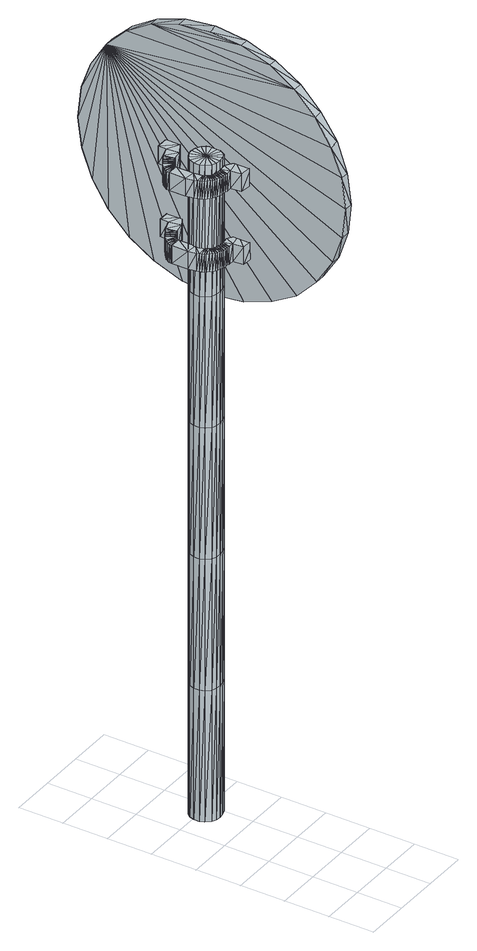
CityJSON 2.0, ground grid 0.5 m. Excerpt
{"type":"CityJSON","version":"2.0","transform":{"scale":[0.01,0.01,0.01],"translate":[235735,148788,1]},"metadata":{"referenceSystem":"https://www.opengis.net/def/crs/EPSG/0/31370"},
"CityObjects":{
"object1":{"type":"GenericCityObject","attributes":{"cluster":21,"mean_distance_to_centroid":0.00703,"new_centroid_x":235734.94,"new_centroid_y":148789.36,"mean_distance_to_camera":6.45,"H1":0,"H2":0,"Z_final":107.85,"cluster2":-1,"proj_x":235738.14,"proj_y":148783.51,"id_line":62596,"bearing_l":61.32,"distance":6.67,"orientation":"left","G_obj":241.32},"geometry":[{"type":"MultiSurface","lod":"2","boundaries":[[[0,1,2]],[[2,1,3]],[[3,1,4]],[[4,1,5]],[[5,1,6]],[[1,7,6]],[[1,8,7]],[[1,9,8]],[[1,10,9]],[[1,11,10]],[[1,12,11]],[[1,13,12]],[[1,14,13]],[[15,14,1]],[[16,15,1]],[[17,16,1]],[[18,17,1]],[[0,18,1]],[[19,20,0]],[[19,0,2]],[[21,19,2]],[[21,2,3]],[[21,3,22]],[[22,3,4]],[[22,4,23]],[[23,4,5]],[[23,5,24]],[[24,5,6]],[[24,6,25]],[[25,6,7]],[[25,7,26]],[[26,7,8]],[[26,8,27]],[[8,9,27]],[[27,9,28]],[[9,10,28]],[[10,29,28]],[[10,11,29]],[[11,30,29]],[[11,12,30]],[[30,12,31]],[[31,12,13]],[[31,13,32]],[[32,13,14]],[[32,14,33]],[[33,14,15]],[[33,15,34]],[[34,15,16]],[[34,16,35]],[[35,16,17]],[[36,35,17]],[[18,36,17]],[[20,36,18]],[[20,18,0]],[[37,38,20]],[[37,20,19]],[[39,37,19]],[[21,39,19]],[[39,21,40]],[[40,21,22]],[[40,22,41]],[[41,22,23]],[[41,23,42]],[[42,23,24]],[[42,24,43]],[[43,24,25]],[[43,25,44]],[[44,25,26]],[[26,45,44]],[[26,27,45]],[[27,46,45]],[[27,28,46]],[[28,47,46]],[[28,29,47]],[[47,29,48]],[[29,30,48]],[[48,30,49]],[[49,30,31]],[[49,31,50]],[[50,31,32]],[[50,32,51]],[[51,32,33]],[[51,33,52]],[[52,33,34]],[[52,34,53]],[[53,34,35]],[[54,53,35]],[[54,35,36]],[[38,54,36]],[[38,36,20]],[[55,56,38]],[[55,38,37]],[[57,55,37]],[[57,37,39]],[[57,39,58]],[[58,39,40]],[[58,40,59]],[[59,40,41]],[[59,41,60]],[[60,41,42]],[[60,42,61]],[[61,42,43]],[[61,43,62]],[[62,43,44]],[[44,63,62]],[[44,45,63]],[[45,64,63]],[[45,46,64]],[[46,65,64]],[[46,47,65]],[[47,66,65]],[[47,48,66]],[[66,48,67]],[[67,48,49]],[[67,49,68]],[[68,49,50]],[[68,50,69]],[[69,50,51]],[[69,51,70]],[[70,51,52]],[[70,52,71]],[[71,52,53]],[[72,71,53]],[[72,53,54]],[[56,72,54]],[[56,54,38]],[[73,74,56]],[[73,56,55]],[[75,73,55]],[[75,55,57]],[[75,57,76]],[[76,57,58]],[[76,58,77]],[[77,58,59]],[[77,59,78]],[[78,59,60]],[[78,60,79]],[[79,60,61]],[[79,61,80]],[[80,61,62]],[[62,81,80]],[[62,63,81]],[[63,82,81]],[[63,64,82]],[[64,83,82]],[[64,65,83]],[[65,84,83]],[[65,66,84]],[[84,66,85]],[[85,66,67]],[[85,67,86]],[[86,67,68]],[[86,68,87]],[[87,68,69]],[[87,69,88]],[[88,69,70]],[[88,70,89]],[[89,70,71]],[[90,89,71]],[[90,71,72]],[[74,90,72]],[[74,72,56]],[[91,92,74]],[[91,74,73]],[[93,91,73]],[[93,73,75]],[[93,75,94]],[[94,75,76]],[[94,76,95]],[[95,76,77]],[[95,77,96]],[[96,77,78]],[[96,78,97]],[[97,78,79]],[[97,79,98]],[[98,79,80]],[[80,99,98]],[[80,81,99]],[[81,100,99]],[[81,82,100]],[[82,101,100]],[[82,83,101]],[[83,102,101]],[[83,84,102]],[[102,84,103]],[[103,84,85]],[[103,85,104]],[[104,85,86]],[[104,86,105]],[[105,86,87]],[[105,87,106]],[[106,87,88]],[[106,88,107]],[[107,88,89]],[[108,107,89]],[[108,89,90]],[[92,108,90]],[[92,90,74]],[[92,91,109]],[[91,93,109]],[[93,94,109]],[[94,95,109]],[[95,96,109]],[[109,96,97]],[[109,97,98]],[[109,98,99]],[[109,99,100]],[[109,100,101]],[[109,101,102]],[[109,102,103]],[[109,103,104]],[[105,109,104]],[[106,109,105]],[[107,109,106]],[[108,109,107]],[[92,109,108]],[[110,111,112]],[[113,112,114]],[[115,112,113]],[[116,112,115]],[[117,112,116]],[[118,112,117]],[[119,112,118]],[[120,112,119]],[[121,112,120]],[[122,112,121]],[[122,123,112]],[[123,110,112]],[[111,124,112]],[[124,125,112]],[[125,126,112]],[[126,127,112]],[[127,128,112]],[[128,129,112]],[[129,130,112]],[[130,131,112]],[[112,131,132]],[[131,133,132]],[[131,134,133]],[[133,134,135]],[[133,135,136]],[[135,137,136]],[[133,136,138]],[[136,139,138]],[[136,137,139]],[[137,140,139]],[[137,135,140]],[[135,141,140]],[[135,134,141]],[[134,142,141]],[[134,131,142]],[[131,143,142]],[[131,130,143]],[[143,130,144]],[[144,130,129]],[[144,129,145]],[[145,129,128]],[[145,128,146]],[[146,127,147]],[[147,127,126]],[[147,126,148]],[[148,126,125]],[[148,125,149]],[[149,125,124]],[[150,149,124]],[[150,124,111]],[[151,150,111]],[[151,111,110]],[[152,151,110]],[[152,110,123]],[[146,128,127]],[[153,123,122]],[[154,153,122]],[[154,122,121]],[[155,154,121]],[[155,121,120]],[[156,155,120]],[[156,120,119]],[[157,156,119]],[[157,119,118]],[[157,118,158]],[[158,118,117]],[[158,117,159]],[[153,152,123]],[[159,117,116]],[[159,116,160]],[[160,116,115]],[[160,115,161]],[[161,115,113]],[[161,113,162]],[[162,113,114]],[[162,114,163]],[[163,114,112]],[[163,112,164]],[[164,112,132]],[[132,165,164]],[[132,133,165]],[[133,138,165]],[[138,139,140]],[[161,162,163]],[[160,161,163]],[[159,160,163]],[[158,159,163]],[[157,158,163]],[[156,157,163]],[[155,156,163]],[[154,155,163]],[[153,154,163]],[[153,163,152]],[[152,163,151]],[[151,163,150]],[[150,163,149]],[[149,163,148]],[[148,163,147]],[[147,163,146]],[[146,163,145]],[[145,163,144]],[[144,163,143]],[[143,163,142]],[[163,164,142]],[[142,164,165]],[[142,165,141]],[[165,140,141]],[[165,138,140]],[[166,167,168]],[[168,167,169]],[[170,168,169]],[[170,169,171]],[[170,171,172]],[[172,171,173]],[[172,173,174]],[[174,173,175]],[[174,175,176]],[[176,175,177]],[[176,177,178]],[[178,177,179]],[[178,179,180]],[[180,179,181]],[[180,181,182]],[[182,181,183]],[[182,183,184]],[[184,183,185]],[[184,185,186]],[[186,185,187]],[[186,187,188]],[[188,187,189]],[[188,189,190]],[[190,189,191]],[[192,190,191]],[[192,191,193]],[[194,192,193]],[[194,193,195]],[[196,194,195]],[[196,195,197]],[[198,196,197]],[[198,197,199]],[[200,198,199]],[[200,199,201]],[[202,200,201]],[[202,201,203]],[[204,202,203]],[[204,203,205]],[[206,204,205]],[[206,205,207]],[[208,206,207]],[[208,207,209]],[[210,208,209]],[[210,209,211]],[[212,210,211]],[[212,211,213]],[[214,212,213]],[[214,213,215]],[[216,214,215]],[[216,215,217]],[[216,217,218]],[[218,217,219]],[[218,219,220]],[[220,219,221]],[[220,221,222]],[[222,221,223]],[[222,223,224]],[[224,223,225]],[[224,225,226]],[[226,225,227]],[[226,227,228]],[[228,227,229]],[[228,229,230]],[[230,229,231]],[[230,231,232]],[[232,231,233]],[[232,233,234]],[[234,233,235]],[[234,235,236]],[[236,235,237]],[[238,236,237]],[[238,237,239]],[[238,239,240]],[[240,239,241]],[[241,242,240]],[[241,243,242]],[[242,243,244]],[[244,243,245]],[[244,245,246]],[[246,245,247]],[[246,247,248]],[[248,247,249]],[[248,249,250]],[[250,249,251]],[[250,251,252]],[[252,251,253]],[[252,253,254]],[[254,253,255]],[[254,255,256]],[[256,255,257]],[[256,257,258]],[[258,257,259]],[[258,259,260]],[[260,259,261]],[[260,261,262]],[[262,261,263]],[[262,263,264]],[[264,263,265]],[[264,265,266]],[[266,265,267]],[[267,268,266]],[[267,269,268]],[[269,270,268]],[[269,271,270]],[[271,272,270]],[[271,273,272]],[[273,274,272]],[[273,275,274]],[[275,276,274]],[[275,277,276]],[[277,278,276]],[[277,279,278]],[[279,280,278]],[[279,281,280]],[[281,282,280]],[[281,283,282]],[[283,284,282]],[[283,285,284]],[[285,286,284]],[[285,287,286]],[[287,288,286]],[[287,289,288]],[[288,289,290]],[[290,289,291]],[[290,291,292]],[[292,291,293]],[[292,293,294]],[[294,293,295]],[[294,295,296]],[[296,295,297]],[[296,297,298]],[[298,297,299]],[[298,299,300]],[[300,299,301]],[[300,301,302]],[[302,301,303]],[[302,303,304]],[[304,303,305]],[[304,305,306]],[[306,305,307]],[[306,307,308]],[[308,307,309]],[[308,309,310]],[[310,309,311]],[[311,166,310]],[[311,167,166]],[[169,167,311]],[[169,311,171]],[[171,311,309]],[[173,171,309]],[[173,309,307]],[[175,173,307]],[[175,307,305]],[[177,175,305]],[[177,305,303]],[[179,177,303]],[[179,303,301]],[[181,179,301]],[[181,301,299]],[[183,181,299]],[[183,299,297]],[[183,297,295]],[[185,183,295]],[[185,295,293]],[[187,185,293]],[[187,293,291]],[[189,187,291]],[[189,291,289]],[[189,289,287]],[[189,287,285]],[[191,189,285]],[[191,285,283]],[[193,191,283]],[[195,193,283]],[[195,283,281]],[[197,195,281]],[[199,197,281]],[[201,199,281]],[[201,281,279]],[[203,201,279]],[[205,203,279]],[[205,279,277]],[[205,277,207]],[[207,277,209]],[[209,277,275]],[[209,275,211]],[[211,275,273]],[[211,273,213]],[[213,273,271]],[[213,271,215]],[[215,271,269]],[[215,269,217]],[[217,269,219]],[[219,269,267]],[[219,267,221]],[[221,267,265]],[[221,265,223]],[[223,265,263]],[[223,263,225]],[[225,263,261]],[[225,261,227]],[[227,261,259]],[[227,259,229]],[[229,259,257]],[[229,257,255]],[[229,255,231]],[[231,255,253]],[[231,253,233]],[[233,253,251]],[[233,251,235]],[[251,249,235]],[[235,249,247]],[[235,247,237]],[[247,245,237]],[[237,245,243]],[[237,243,239]],[[239,243,241]],[[238,240,242]],[[168,310,166]],[[170,310,168]],[[170,308,310]],[[172,308,170]],[[172,306,308]],[[174,306,172]],[[174,304,306]],[[176,304,174]],[[176,302,304]],[[178,302,176]],[[178,300,302]],[[180,300,178]],[[180,298,300]],[[182,298,180]],[[182,296,298]],[[182,294,296]],[[184,294,182]],[[184,292,294]],[[186,292,184]],[[186,290,292]],[[188,290,186]],[[188,288,290]],[[188,286,288]],[[188,284,286]],[[190,284,188]],[[190,282,284]],[[192,282,190]],[[194,282,192]],[[194,280,282]],[[196,280,194]],[[198,280,196]],[[200,280,198]],[[200,278,280]],[[202,278,200]],[[204,278,202]],[[204,276,278]],[[204,206,276]],[[206,208,276]],[[208,274,276]],[[208,210,274]],[[210,272,274]],[[210,212,272]],[[212,270,272]],[[212,214,270]],[[214,268,270]],[[214,216,268]],[[216,218,268]],[[218,266,268]],[[218,220,266]],[[220,264,266]],[[220,222,264]],[[222,262,264]],[[222,224,262]],[[224,260,262]],[[224,226,260]],[[226,258,260]],[[226,228,258]],[[228,256,258]],[[228,254,256]],[[228,230,254]],[[230,252,254]],[[230,232,252]],[[232,250,252]],[[232,234,250]],[[250,234,248]],[[234,246,248]],[[234,236,246]],[[246,236,244]],[[236,242,244]],[[236,238,242]],[[312,313,314]],[[314,313,315]],[[316,314,315]],[[316,315,317]],[[316,317,318]],[[318,317,319]],[[318,319,320]],[[320,319,321]],[[320,321,322]],[[322,321,323]],[[322,323,324]],[[324,323,325]],[[324,325,326]],[[326,325,327]],[[326,327,328]],[[328,327,329]],[[328,329,330]],[[330,329,331]],[[330,331,332]],[[332,331,333]],[[332,333,334]],[[334,333,335]],[[334,335,336]],[[336,335,337]],[[338,336,337]],[[338,337,339]],[[340,338,339]],[[340,339,341]],[[342,340,341]],[[342,341,343]],[[344,342,343]],[[344,343,345]],[[346,344,345]],[[346,345,347]],[[348,346,347]],[[348,347,349]],[[350,348,349]],[[350,349,351]],[[352,350,351]],[[352,351,353]],[[354,352,353]],[[354,353,355]],[[356,354,355]],[[356,355,357]],[[358,356,357]],[[358,357,359]],[[360,358,359]],[[360,359,361]],[[362,360,361]],[[362,361,363]],[[362,363,364]],[[364,363,365]],[[364,365,366]],[[366,365,367]],[[366,367,368]],[[368,367,369]],[[368,369,370]],[[370,369,371]],[[370,371,372]],[[372,371,373]],[[372,373,374]],[[374,373,375]],[[374,375,376]],[[376,375,377]],[[376,377,378]],[[378,377,379]],[[378,379,380]],[[380,379,381]],[[380,381,382]],[[382,381,383]],[[384,382,383]],[[384,383,385]],[[384,385,386]],[[386,385,387]],[[387,388,386]],[[387,389,388]],[[388,389,390]],[[390,389,391]],[[390,391,392]],[[392,391,393]],[[392,393,394]],[[394,393,395]],[[394,395,396]],[[396,395,397]],[[396,397,398]],[[398,397,399]],[[398,399,400]],[[400,399,401]],[[400,401,402]],[[402,401,403]],[[402,403,404]],[[404,403,405]],[[404,405,406]],[[406,405,407]],[[406,407,408]],[[408,407,409]],[[408,409,410]],[[410,409,411]],[[410,411,412]],[[412,411,413]],[[413,414,412]],[[413,415,414]],[[415,416,414]],[[415,417,416]],[[417,418,416]],[[417,419,418]],[[419,420,418]],[[419,421,420]],[[421,422,420]],[[421,423,422]],[[423,424,422]],[[423,425,424]],[[425,426,424]],[[425,427,426]],[[427,428,426]],[[427,429,428]],[[429,430,428]],[[429,431,430]],[[431,432,430]],[[431,433,432]],[[433,434,432]],[[433,435,434]],[[434,435,436]],[[436,435,437]],[[436,437,438]],[[438,437,439]],[[438,439,440]],[[440,439,441]],[[440,441,442]],[[442,441,443]],[[442,443,444]],[[444,443,445]],[[444,445,446]],[[446,445,447]],[[446,447,448]],[[448,447,449]],[[448,449,450]],[[450,449,451]],[[450,451,452]],[[452,451,453]],[[452,453,454]],[[454,453,455]],[[454,455,456]],[[456,455,457]],[[457,312,456]],[[457,313,312]],[[315,313,457]],[[315,457,317]],[[317,457,455]],[[319,317,455]],[[319,455,453]],[[321,319,453]],[[321,453,451]],[[323,321,451]],[[323,451,449]],[[325,323,449]],[[325,449,447]],[[327,325,447]],[[327,447,445]],[[329,327,445]],[[329,445,443]],[[329,443,441]],[[331,329,441]],[[331,441,439]],[[333,331,439]],[[333,439,437]],[[335,333,437]],[[335,437,435]],[[335,435,433]],[[335,433,431]],[[337,335,431]],[[337,431,429]],[[339,337,429]],[[341,339,429]],[[341,429,427]],[[343,341,427]],[[345,343,427]],[[347,345,427]],[[347,427,425]],[[349,347,425]],[[351,349,425]],[[351,425,423]],[[351,423,353]],[[353,423,355]],[[355,423,421]],[[355,421,357]],[[357,421,419]],[[357,419,359]],[[359,419,417]],[[359,417,361]],[[361,417,415]],[[361,415,363]],[[363,415,365]],[[365,415,413]],[[365,413,367]],[[367,413,411]],[[367,411,369]],[[369,411,409]],[[369,409,371]],[[371,409,407]],[[371,407,373]],[[373,407,405]],[[373,405,375]],[[375,405,403]],[[375,403,401]],[[375,401,377]],[[377,401,399]],[[377,399,379]],[[379,399,397]],[[379,397,381]],[[397,395,381]],[[381,395,393]],[[381,393,383]],[[393,391,383]],[[383,391,389]],[[383,389,385]],[[385,389,387]],[[384,386,388]],[[314,456,312]],[[316,456,314]],[[316,454,456]],[[318,454,316]],[[318,452,454]],[[320,452,318]],[[320,450,452]],[[322,450,320]],[[322,448,450]],[[324,448,322]],[[324,446,448]],[[326,446,324]],[[326,444,446]],[[328,444,326]],[[328,442,444]],[[328,440,442]],[[330,440,328]],[[330,438,440]],[[332,438,330]],[[332,436,438]],[[334,436,332]],[[334,434,436]],[[334,432,434]],[[334,430,432]],[[336,430,334]],[[336,428,430]],[[338,428,336]],[[340,428,338]],[[340,426,428]],[[342,426,340]],[[344,426,342]],[[346,426,344]],[[346,424,426]],[[348,424,346]],[[350,424,348]],[[350,422,424]],[[350,352,422]],[[352,354,422]],[[354,420,422]],[[354,356,420]],[[356,418,420]],[[356,358,418]],[[358,416,418]],[[358,360,416]],[[360,414,416]],[[360,362,414]],[[362,364,414]],[[364,412,414]],[[364,366,412]],[[366,410,412]],[[366,368,410]],[[368,408,410]],[[368,370,408]],[[370,406,408]],[[370,372,406]],[[372,404,406]],[[372,374,404]],[[374,402,404]],[[374,400,402]],[[374,376,400]],[[376,398,400]],[[376,378,398]],[[378,396,398]],[[378,380,396]],[[396,380,394]],[[380,392,394]],[[380,382,392]],[[392,382,390]],[[382,388,390]],[[382,384,388]]]}]}
},
"vertices":[
[40,213,1],[40,196,1],[34,212,1],[29,209,1],[25,205,1],[23,199,1],[23,193,1],[25,188,1],[29,183,1],[34,181,1],[40,180,1],[46,181,1],[51,183,1],[54,188,1],[56,193,1],[56,199,1],[54,205,1],[51,209,1],[46,212,1],[34,212,150],[40,213,150],[29,209,150],[25,205,150],[23,199,150],[23,193,150],[25,188,150],[29,183,150],[34,181,150],[40,180,150],[46,181,150],[51,183,150],[54,188,150],[56,193,150],[56,199,150],[54,205,150],[51,209,150],[46,212,150],[34,212,299],[40,213,299],[29,209,299],[25,205,299],[23,199,299],[23,193,299],[25,188,299],[29,183,299],[34,181,299],[40,180,299],[46,181,299],[51,183,299],[54,188,299],[56,193,299],[56,199,299],[54,205,299],[51,209,299],[46,212,299],[34,212,448],[40,213,448],[29,209,448],[25,205,448],[23,199,448],[23,193,448],[25,188,448],[29,183,448],[34,181,448],[40,180,448],[46,181,448],[51,183,448],[54,188,448],[56,193,448],[56,199,448],[54,205,448],[51,209,448],[46,212,448],[34,212,597],[40,213,597],[29,209,597],[25,205,597],[23,199,597],[23,193,597],[25,188,597],[29,183,597],[34,181,597],[40,180,597],[46,181,597],[51,183,597],[54,188,597],[56,193,597],[56,199,597],[54,205,597],[51,209,597],[46,212,597],[34,212,746],[40,213,746],[29,209,746],[25,205,746],[23,199,746],[23,193,746],[25,188,746],[29,183,746],[34,181,746],[40,180,746],[46,181,746],[51,183,746],[54,188,746],[56,193,746],[56,199,746],[54,205,746],[51,209,746],[46,212,746],[40,196,746],[58,133,593],[57,105,610],[53,317,822],[54,346,763],[53,335,794],[54,350,728],[55,346,694],[56,335,662],[56,317,634],[57,294,610],[57,266,593],[57,234,581],[58,200,577],[58,165,581],[57,82,634],[57,64,662],[56,53,694],[56,49,728],[55,53,763],[54,64,794],[54,82,822],[53,105,846],[53,294,846],[52,266,864],[53,133,864],[53,165,875],[52,234,875],[52,199,879],[63,234,875],[63,200,879],[63,165,875],[63,133,864],[64,105,846],[64,82,823],[65,64,795],[65,53,763],[66,49,728],[67,53,694],[67,64,662],[68,82,634],[68,105,611],[68,133,593],[68,165,581],[68,200,577],[68,234,581],[68,266,593],[67,294,611],[67,317,634],[66,335,662],[65,346,694],[65,350,728],[64,346,763],[64,335,795],[63,317,823],[63,294,846],[63,266,864],[61,251,652],[61,251,632],[45,251,652],[45,251,632],[45,242,652],[45,242,632],[34,238,652],[34,238,632],[32,237,652],[32,237,632],[30,236,652],[30,236,632],[29,235,652],[29,235,632],[27,234,652],[27,234,632],[25,233,652],[25,233,632],[24,232,652],[24,232,632],[22,231,652],[22,231,632],[17,227,652],[17,227,632],[16,226,652],[16,226,632],[15,225,652],[15,225,632],[14,223,652],[14,223,632],[13,222,652],[13,222,632],[12,220,652],[12,220,632],[12,218,652],[12,218,632],[12,217,652],[12,217,632],[12,199,652],[12,199,632],[13,190,652],[13,190,632],[14,187,652],[14,187,632],[15,185,652],[15,185,632],[16,183,652],[16,183,632],[17,181,652],[17,181,632],[19,179,652],[19,179,632],[21,177,652],[21,177,632],[23,175,652],[23,175,632],[25,174,652],[25,174,632],[28,173,652],[28,173,632],[30,172,652],[30,172,632],[32,171,652],[32,171,632],[35,171,652],[35,171,632],[38,171,652],[38,171,632],[40,170,652],[40,170,632],[46,170,652],[46,170,632],[47,158,652],[47,158,632],[62,157,652],[62,157,632],[61,173,652],[61,173,632],[51,180,652],[51,180,632],[43,179,652],[43,179,632],[41,179,652],[41,179,632],[40,179,652],[40,179,632],[38,179,652],[38,179,632],[36,180,652],[36,180,632],[35,180,652],[35,180,632],[33,180,652],[33,180,632],[31,181,652],[31,181,632],[30,181,652],[30,181,632],[29,182,652],[29,182,632],[28,183,652],[28,183,632],[27,184,652],[27,184,632],[26,186,652],[26,186,632],[25,187,652],[25,187,632],[25,188,652],[25,188,632],[24,198,652],[24,198,632],[24,217,652],[24,217,632],[24,218,652],[24,218,632],[25,219,652],[25,219,632],[25,220,652],[25,220,632],[26,221,652],[26,221,632],[26,222,652],[26,222,632],[27,222,652],[27,222,632],[28,223,652],[28,223,632],[29,224,652],[29,224,632],[30,224,652],[30,224,632],[31,225,652],[31,225,632],[33,225,652],[33,225,632],[34,225,652],[34,225,632],[35,226,652],[35,226,632],[36,226,652],[36,226,632],[47,228,652],[47,228,632],[59,235,652],[59,235,632],[57,251,737],[57,251,717],[41,251,737],[41,251,717],[41,242,737],[41,242,717],[30,238,737],[30,238,717],[28,237,737],[28,237,717],[26,236,737],[26,236,717],[25,235,737],[25,235,717],[23,234,737],[23,234,717],[21,233,737],[21,233,717],[20,232,737],[20,232,717],[18,231,737],[18,231,717],[13,227,737],[13,227,717],[12,226,737],[12,226,717],[11,225,737],[11,225,717],[10,223,737],[10,223,717],[9,222,737],[9,222,717],[8,220,737],[8,220,717],[8,218,737],[8,218,717],[8,217,737],[8,217,717],[8,199,737],[8,199,717],[9,190,737],[9,190,717],[10,187,737],[10,187,717],[11,185,737],[11,185,717],[12,183,737],[12,183,717],[13,181,737],[13,181,717],[15,179,737],[15,179,717],[17,177,737],[17,177,717],[19,175,737],[19,175,717],[21,174,737],[21,174,717],[23,173,737],[23,173,717],[26,172,737],[26,172,717],[28,171,737],[28,171,717],[31,171,737],[31,171,717],[34,171,737],[34,171,717],[36,170,737],[36,170,717],[42,170,737],[42,170,717],[43,158,737],[43,158,717],[58,157,737],[58,157,717],[57,173,737],[57,173,717],[47,180,737],[47,180,717],[39,179,737],[39,179,717],[37,179,737],[37,179,717],[36,179,737],[36,179,717],[34,179,737],[34,179,717],[32,180,737],[32,180,717],[31,180,737],[31,180,717],[29,180,737],[29,180,717],[27,181,737],[27,181,717],[26,181,737],[26,181,717],[25,182,737],[25,182,717],[24,183,737],[24,183,717],[23,184,737],[23,184,717],[22,186,737],[22,186,717],[21,187,737],[21,187,717],[21,188,737],[21,188,717],[20,198,737],[20,198,717],[20,217,737],[20,217,717],[20,218,737],[20,218,717],[20,219,737],[20,219,717],[21,220,737],[21,220,717],[21,221,737],[21,221,717],[22,222,737],[22,222,717],[23,222,737],[23,222,717],[24,223,737],[24,223,717],[25,224,737],[25,224,717],[26,224,737],[26,224,717],[27,225,737],[27,225,717],[29,225,737],[29,225,717],[30,225,737],[30,225,717],[31,226,737],[31,226,717],[32,226,737],[32,226,717],[43,228,737],[43,228,717],[55,235,737],[55,235,717]
]}
